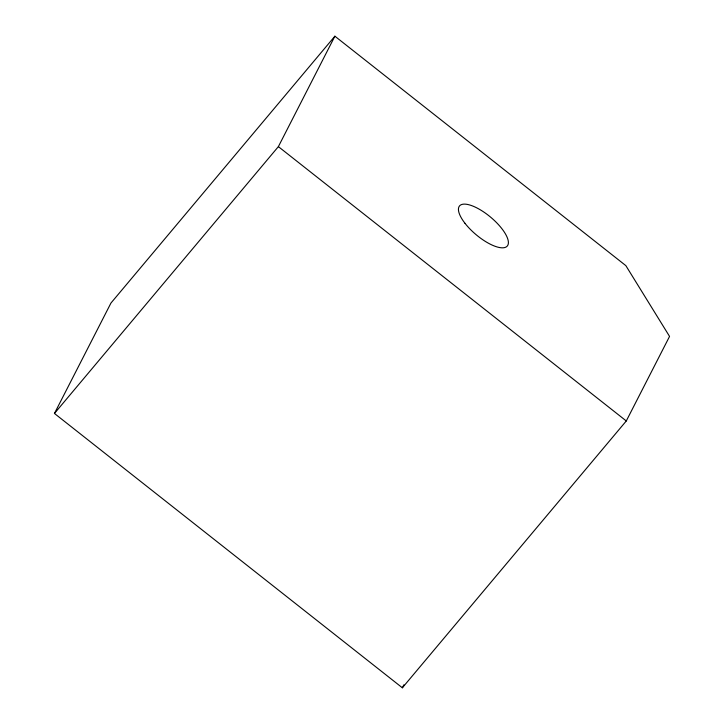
<?xml version="1.0" encoding="UTF-8"?>
<svg xmlns="http://www.w3.org/2000/svg" width="724" height="724" viewBox="0 0 724 724"><rect width="100%" height="100%" fill="white"/><g stroke="black" fill="none" stroke-linecap="round" stroke-linejoin="round"><path stroke-width="1.09" d="M54.445 413.458L110.953 303.039L334.886 36.2L625.844 265.627L669.555 336.416L626.287 420.961L402.363 687.8L54.445 413.458L278.378 146.628L334.886 36.2M402.363 687.8L403.911 684.777M278.378 146.628L626.287 420.961M465.007 223.327A31.177 11.376 40 0 0 507.243 246.079A31.177 11.376 40 0 0 477.994 208.503A31.177 11.376 40 0 0 465.007 223.327"/></g></svg>
